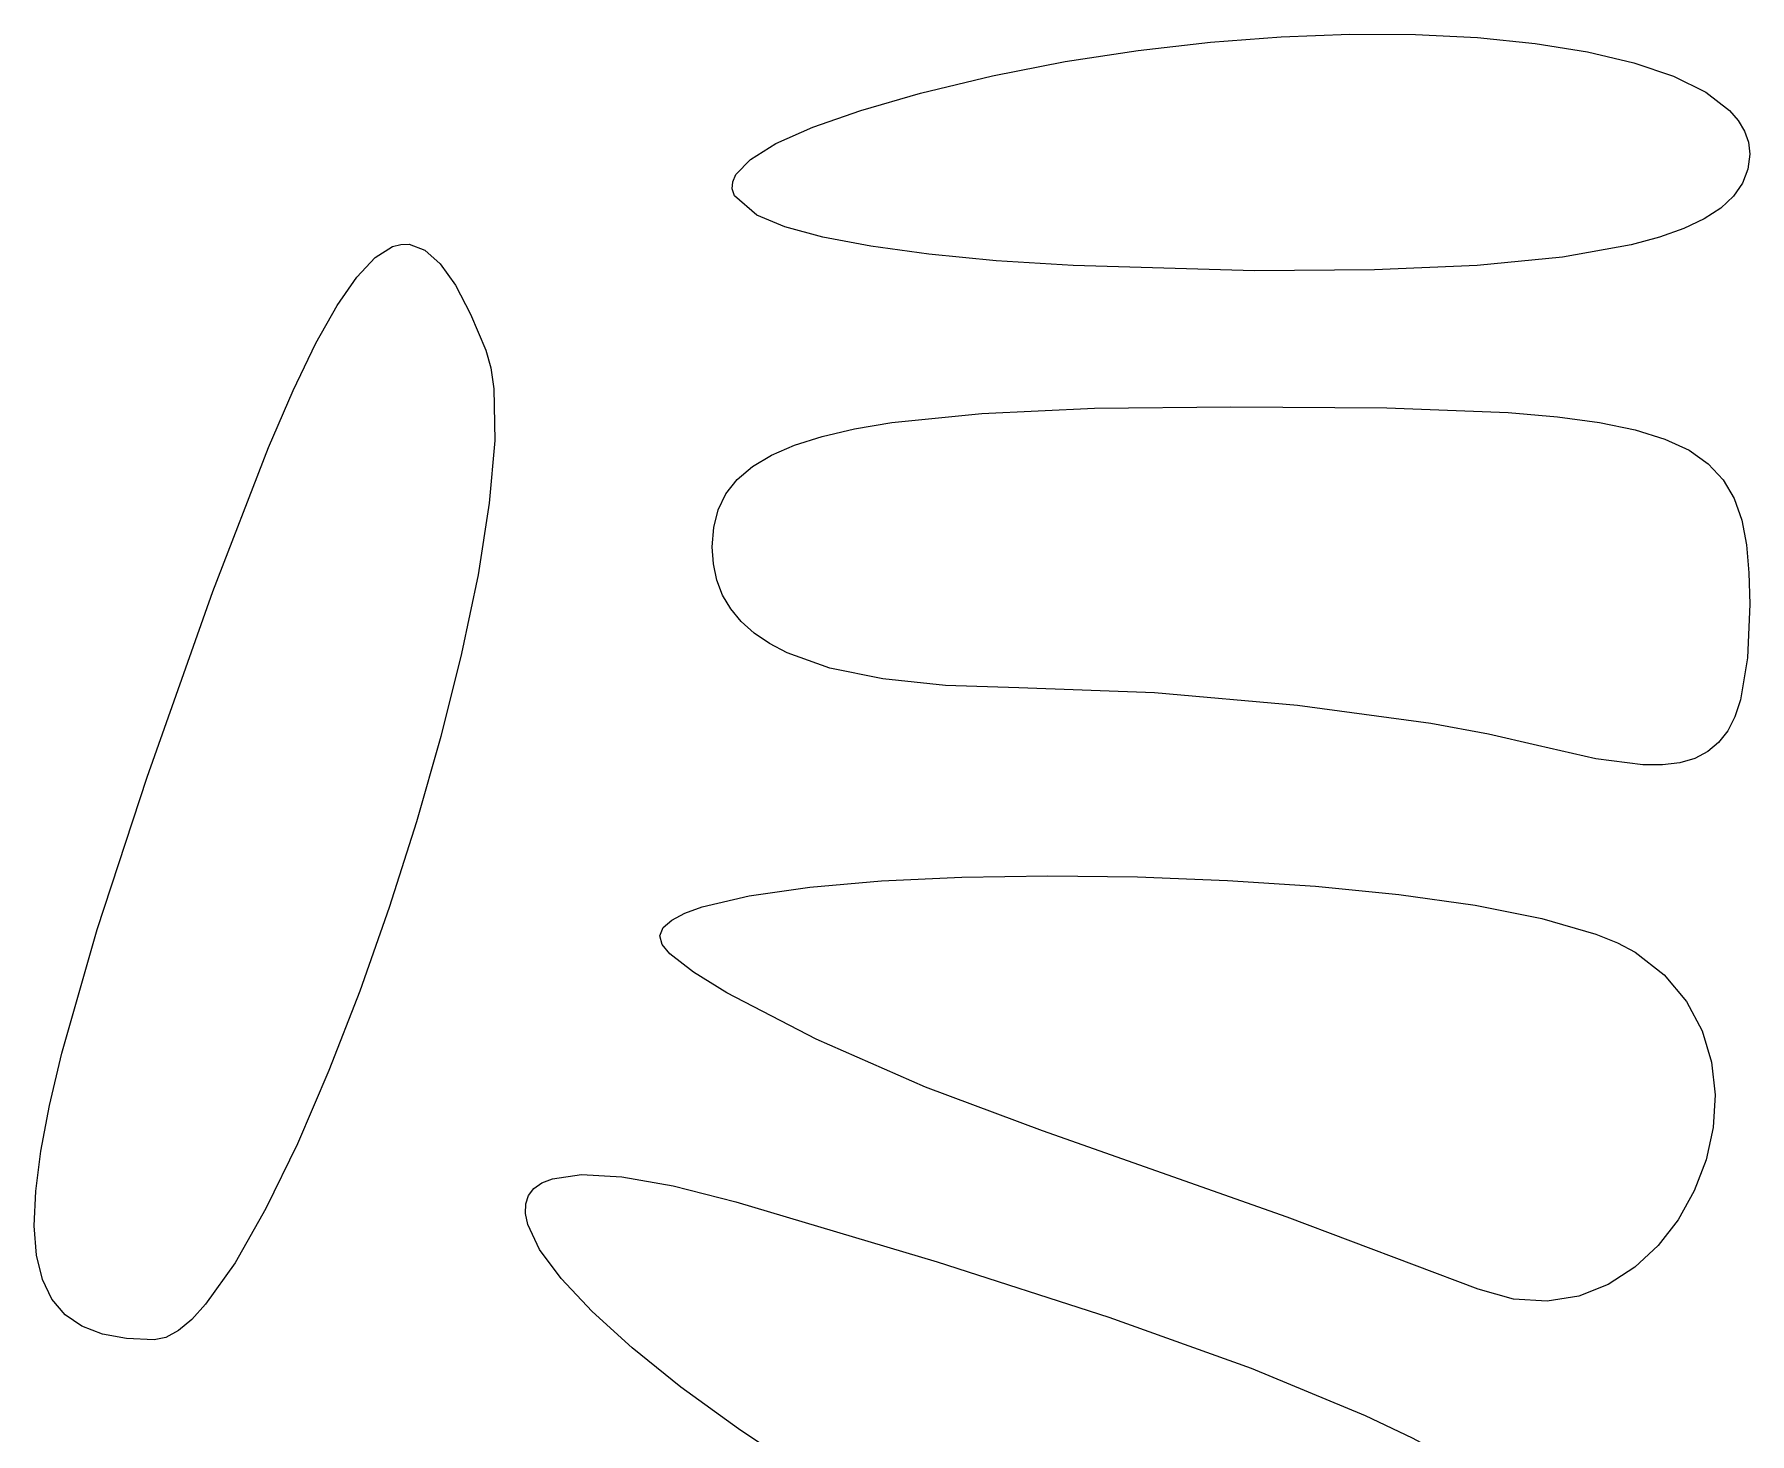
# Model space of a CAD drawing. Header units: millimetres. Extents: x -199 to 251, y -179 to 271.
# Drawn here: x 110.91 to 123.64, y 149.72 to 160.1 of the extents above; entities that cross this region are included whole.
import ezdxf

# ---------------------------------------------------------------- set-up
doc = ezdxf.new("R2010")
doc.units = ezdxf.units.MM
doc.header["$MEASUREMENT"] = 0
doc.layers.add('Camada 1', color=7, linetype='Continuous')

msp = doc.modelspace()

# ---------------------------------------------------------------- linework, layer by layer
at = {"layer": 'Camada 1', "color": 250, "lineweight": 18}
for points, knots in [([(122.9682, 158.5944), (122.9682, 158.5944), (123.1487, 158.6588), (123.1487, 158.6588), (123.1487, 158.6588), (123.1487, 158.6588), (123.3001, 158.7309), (123.3001, 158.7309), (123.3001, 158.7309), (123.3001, 158.7309), (123.423, 158.8108), (123.423, 158.8108), (123.423, 158.8108), (123.423, 158.8108), (123.5178, 158.8987), (123.5178, 158.8987), (123.5178, 158.8987), (123.5178, 158.8987), (123.585, 158.9947), (123.585, 158.9947), (123.585, 158.9947), (123.585, 158.9947), (123.6249, 159.0989), (123.6249, 159.0989), (123.6249, 159.0989), (123.6249, 159.0989), (123.6382, 159.2113), (123.6382, 159.2113), (123.6382, 159.2113), (123.6382, 159.2113), (123.6285, 159.2987), (123.6285, 159.2987), (123.6285, 159.2987), (123.6285, 159.2987), (123.6, 159.3818), (123.6, 159.3818), (123.6, 159.3818), (123.6, 159.3818), (123.5534, 159.4608), (123.5534, 159.4608), (123.5534, 159.4608), (123.5534, 159.4608), (123.4894, 159.5353), (123.4894, 159.5353), (123.4894, 159.5353), (123.4894, 159.5353), (123.3118, 159.6714), (123.3118, 159.6714), (123.3118, 159.6714), (123.3118, 159.6714), (123.073, 159.7896), (123.073, 159.7896), (123.073, 159.7896), (123.073, 159.7896), (122.7786, 159.8894), (122.7786, 159.8894), (122.7786, 159.8894), (122.7786, 159.8894), (122.4343, 159.9706), (122.4343, 159.9706), (122.4343, 159.9706), (122.4343, 159.9706), (122.0456, 160.0327), (122.0456, 160.0327), (122.0456, 160.0327), (122.0456, 160.0327), (121.6183, 160.0752), (121.6183, 160.0752), (121.6183, 160.0752), (121.6183, 160.0752), (121.1579, 160.0978), (121.1579, 160.0978), (121.1579, 160.0978), (121.1579, 160.0978), (120.6701, 160.1), (120.6701, 160.1), (120.6701, 160.1), (120.6701, 160.1), (120.1606, 160.0815), (120.1606, 160.0815), (120.1606, 160.0815), (120.1606, 160.0815), (119.635, 160.0418), (119.635, 160.0418), (119.635, 160.0418), (119.635, 160.0418), (119.0989, 159.9804), (119.0989, 159.9804), (119.0989, 159.9804), (119.0989, 159.9804), (118.558, 159.8971), (118.558, 159.8971), (118.558, 159.8971), (118.558, 159.8971), (118.0178, 159.7914), (118.0178, 159.7914), (118.0178, 159.7914), (118.0178, 159.7914), (117.4841, 159.6628), (117.4841, 159.6628), (117.4841, 159.6628), (117.4841, 159.6628), (117.041, 159.5351), (117.041, 159.5351), (117.041, 159.5351), (117.041, 159.5351), (116.6836, 159.4101), (116.6836, 159.4101), (116.6836, 159.4101), (116.6836, 159.4101), (116.4108, 159.2886), (116.4108, 159.2886), (116.4108, 159.2886), (116.4108, 159.2886), (116.2213, 159.1714), (116.2213, 159.1714), (116.2213, 159.1714), (116.2213, 159.1714), (116.1137, 159.059), (116.1137, 159.059), (116.1137, 159.059), (116.1137, 159.059), (116.0902, 159.0049), (116.0902, 159.0049), (116.0902, 159.0049), (116.0902, 159.0049), (116.0867, 158.9522), (116.0867, 158.9522), (116.0867, 158.9522), (116.0867, 158.9522), (116.103, 158.9012), (116.103, 158.9012), (116.103, 158.9012), (116.103, 158.9012), (116.2693, 158.7582), (116.2693, 158.7582), (116.2693, 158.7582), (116.2693, 158.7582), (116.4763, 158.6725), (116.4763, 158.6725), (116.4763, 158.6725), (116.4763, 158.6725), (116.7587, 158.595), (116.7587, 158.595), (116.7587, 158.595), (116.7587, 158.595), (117.1153, 158.5267), (117.1153, 158.5267), (117.1153, 158.5267), (117.1153, 158.5267), (117.5445, 158.4682), (117.5445, 158.4682), (117.5445, 158.4682), (117.5445, 158.4682), (118.0452, 158.4201), (118.0452, 158.4201), (118.0452, 158.4201), (118.0452, 158.4201), (118.6161, 158.3831), (118.6161, 158.3831), (118.6161, 158.3831), (118.6161, 158.3831), (119.963, 158.3456), (119.963, 158.3456), (119.963, 158.3456), (119.963, 158.3456), (120.8541, 158.3515), (120.8541, 158.3515), (120.8541, 158.3515), (120.8541, 158.3515), (121.6146, 158.3849), (121.6146, 158.3849), (121.6146, 158.3849), (121.6146, 158.3849), (122.2481, 158.4467), (122.2481, 158.4467), (122.2481, 158.4467), (122.2481, 158.4467), (122.7582, 158.5377), (122.7582, 158.5377), (122.7582, 158.5377), (122.7582, 158.5377), (122.9682, 158.5944), (122.9682, 158.5944)], [0, 0, 0, 0, 0.0212765957446809, 0.0212765957446809, 0.0212765957446809, 0.0212765957446809, 0.0425531914893617, 0.0425531914893617, 0.0425531914893617, 0.0425531914893617, 0.0638297872340425, 0.0638297872340425, 0.0638297872340425, 0.0638297872340425, 0.0851063829787234, 0.0851063829787234, 0.0851063829787234, 0.0851063829787234, 0.1063829787234043, 0.1063829787234043, 0.1063829787234043, 0.1063829787234043, 0.1276595744680851, 0.1276595744680851, 0.1276595744680851, 0.1276595744680851, 0.148936170212766, 0.148936170212766, 0.148936170212766, 0.148936170212766, 0.1702127659574468, 0.1702127659574468, 0.1702127659574468, 0.1702127659574468, 0.1914893617021277, 0.1914893617021277, 0.1914893617021277, 0.1914893617021277, 0.2127659574468085, 0.2127659574468085, 0.2127659574468085, 0.2127659574468085, 0.2340425531914894, 0.2340425531914894, 0.2340425531914894, 0.2340425531914894, 0.2553191489361702, 0.2553191489361702, 0.2553191489361702, 0.2553191489361702, 0.2765957446808511, 0.2765957446808511, 0.2765957446808511, 0.2765957446808511, 0.2978723404255319, 0.2978723404255319, 0.2978723404255319, 0.2978723404255319, 0.3191489361702128, 0.3191489361702128, 0.3191489361702128, 0.3191489361702128, 0.3404255319148936, 0.3404255319148936, 0.3404255319148936, 0.3404255319148936, 0.3617021276595745, 0.3617021276595745, 0.3617021276595745, 0.3617021276595745, 0.3829787234042553, 0.3829787234042553, 0.3829787234042553, 0.3829787234042553, 0.4042553191489361, 0.4042553191489361, 0.4042553191489361, 0.4042553191489361, 0.425531914893617, 0.425531914893617, 0.425531914893617, 0.425531914893617, 0.4468085106382979, 0.4468085106382979, 0.4468085106382979, 0.4468085106382979, 0.4680851063829787, 0.4680851063829787, 0.4680851063829787, 0.4680851063829787, 0.4893617021276596, 0.4893617021276596, 0.4893617021276596, 0.4893617021276596, 0.5106382978723404, 0.5106382978723404, 0.5106382978723404, 0.5106382978723404, 0.5319148936170213, 0.5319148936170213, 0.5319148936170213, 0.5319148936170213, 0.5531914893617021, 0.5531914893617021, 0.5531914893617021, 0.5531914893617021, 0.574468085106383, 0.574468085106383, 0.574468085106383, 0.574468085106383, 0.5957446808510638, 0.5957446808510638, 0.5957446808510638, 0.5957446808510638, 0.6170212765957447, 0.6170212765957447, 0.6170212765957447, 0.6170212765957447, 0.6382978723404256, 0.6382978723404256, 0.6382978723404256, 0.6382978723404256, 0.6595744680851063, 0.6595744680851063, 0.6595744680851063, 0.6595744680851063, 0.6808510638297872, 0.6808510638297872, 0.6808510638297872, 0.6808510638297872, 0.7021276595744681, 0.7021276595744681, 0.7021276595744681, 0.7021276595744681, 0.723404255319149, 0.723404255319149, 0.723404255319149, 0.723404255319149, 0.7446808510638298, 0.7446808510638298, 0.7446808510638298, 0.7446808510638298, 0.7659574468085106, 0.7659574468085106, 0.7659574468085106, 0.7659574468085106, 0.7872340425531915, 0.7872340425531915, 0.7872340425531915, 0.7872340425531915, 0.8085106382978723, 0.8085106382978723, 0.8085106382978723, 0.8085106382978723, 0.8297872340425532, 0.8297872340425532, 0.8297872340425532, 0.8297872340425532, 0.851063829787234, 0.851063829787234, 0.851063829787234, 0.851063829787234, 0.8723404255319149, 0.8723404255319149, 0.8723404255319149, 0.8723404255319149, 0.8936170212765957, 0.8936170212765957, 0.8936170212765957, 0.8936170212765957, 0.9148936170212766, 0.9148936170212766, 0.9148936170212766, 0.9148936170212766, 0.9361702127659575, 0.9361702127659575, 0.9361702127659575, 0.9361702127659575, 0.9574468085106383, 0.9574468085106383, 0.9574468085106383, 0.9574468085106383, 1, 1, 1, 1]), ([(114.0772, 155.5055), (114.0772, 155.5055), (114.1991, 156.0876), (114.1991, 156.0876), (114.1991, 156.0876), (114.1991, 156.0876), (114.2832, 156.6197), (114.2832, 156.6197), (114.2832, 156.6197), (114.2832, 156.6197), (114.3245, 157.0858), (114.3245, 157.0858), (114.3245, 157.0858), (114.3245, 157.0858), (114.3172, 157.4698), (114.3172, 157.4698), (114.3172, 157.4698), (114.3172, 157.4698), (114.2938, 157.6259), (114.2938, 157.6259), (114.2938, 157.6259), (114.2938, 157.6259), (114.2563, 157.7555), (114.2563, 157.7555), (114.2563, 157.7555), (114.2563, 157.7555), (114.1434, 158.0233), (114.1434, 158.0233), (114.1434, 158.0233), (114.1434, 158.0233), (114.0315, 158.2378), (114.0315, 158.2378), (114.0315, 158.2378), (114.0315, 158.2378), (113.9193, 158.3969), (113.9193, 158.3969), (113.9193, 158.3969), (113.9193, 158.3969), (113.8051, 158.4989), (113.8051, 158.4989), (113.8051, 158.4989), (113.8051, 158.4989), (113.6875, 158.5421), (113.6875, 158.5421), (113.6875, 158.5421), (113.6875, 158.5421), (113.6269, 158.5409), (113.6269, 158.5409), (113.6269, 158.5409), (113.6269, 158.5409), (113.565, 158.5242), (113.565, 158.5242), (113.565, 158.5242), (113.565, 158.5242), (113.4362, 158.4437), (113.4362, 158.4437), (113.4362, 158.4437), (113.4362, 158.4437), (113.2994, 158.2985), (113.2994, 158.2985), (113.2994, 158.2985), (113.2994, 158.2985), (113.1534, 158.0868), (113.1534, 158.0868), (113.1534, 158.0868), (113.1534, 158.0868), (112.9965, 157.8068), (112.9965, 157.8068), (112.9965, 157.8068), (112.9965, 157.8068), (112.8273, 157.4566), (112.8273, 157.4566), (112.8273, 157.4566), (112.8273, 157.4566), (112.6443, 157.0343), (112.6443, 157.0343), (112.6443, 157.0343), (112.6443, 157.0343), (112.2309, 155.9658), (112.2309, 155.9658), (112.2309, 155.9658), (112.2309, 155.9658), (111.7446, 154.5864), (111.7446, 154.5864), (111.7446, 154.5864), (111.7446, 154.5864), (111.3735, 153.4569), (111.3735, 153.4569), (111.3735, 153.4569), (111.3735, 153.4569), (111.1099, 152.538), (111.1099, 152.538), (111.1099, 152.538), (111.1099, 152.538), (111.0183, 152.1517), (111.0183, 152.1517), (111.0183, 152.1517), (111.0183, 152.1517), (110.9539, 151.8111), (110.9539, 151.8111), (110.9539, 151.8111), (110.9539, 151.8111), (110.9163, 151.5139), (110.9163, 151.5139), (110.9163, 151.5139), (110.9163, 151.5139), (110.9058, 151.2578), (110.9058, 151.2578), (110.9058, 151.2578), (110.9058, 151.2578), (110.9222, 151.0404), (110.9222, 151.0404), (110.9222, 151.0404), (110.9222, 151.0404), (110.9657, 150.8595), (110.9657, 150.8595), (110.9657, 150.8595), (110.9657, 150.8595), (111.0364, 150.7129), (111.0364, 150.7129), (111.0364, 150.7129), (111.0364, 150.7129), (111.134, 150.598), (111.134, 150.598), (111.134, 150.598), (111.134, 150.598), (111.2589, 150.5127), (111.2589, 150.5127), (111.2589, 150.5127), (111.2589, 150.5127), (111.4108, 150.4546), (111.4108, 150.4546), (111.4108, 150.4546), (111.4108, 150.4546), (111.59, 150.4215), (111.59, 150.4215), (111.59, 150.4215), (111.59, 150.4215), (111.7964, 150.4109), (111.7964, 150.4109), (111.7964, 150.4109), (111.7964, 150.4109), (111.8832, 150.4285), (111.8832, 150.4285), (111.8832, 150.4285), (111.8832, 150.4285), (111.9762, 150.4799), (111.9762, 150.4799), (111.9762, 150.4799), (111.9762, 150.4799), (112.0746, 150.563), (112.0746, 150.563), (112.0746, 150.563), (112.0746, 150.563), (112.1777, 150.676), (112.1777, 150.676), (112.1777, 150.676), (112.1777, 150.676), (112.3956, 150.983), (112.3956, 150.983), (112.3956, 150.983), (112.3956, 150.983), (112.6242, 151.3851), (112.6242, 151.3851), (112.6242, 151.3851), (112.6242, 151.3851), (112.8584, 151.866), (112.8584, 151.866), (112.8584, 151.866), (112.8584, 151.866), (113.0927, 152.4096), (113.0927, 152.4096), (113.0927, 152.4096), (113.0927, 152.4096), (113.3217, 152.9999), (113.3217, 152.9999), (113.3217, 152.9999), (113.3217, 152.9999), (113.5401, 153.6207), (113.5401, 153.6207), (113.5401, 153.6207), (113.5401, 153.6207), (113.7424, 154.2559), (113.7424, 154.2559), (113.7424, 154.2559), (113.7424, 154.2559), (113.9232, 154.8896), (113.9232, 154.8896), (113.9232, 154.8896), (113.9232, 154.8896), (114.0772, 155.5055), (114.0772, 155.5055)], [0, 0, 0, 0, 0.0204081632653061, 0.0204081632653061, 0.0204081632653061, 0.0204081632653061, 0.0408163265306122, 0.0408163265306122, 0.0408163265306122, 0.0408163265306122, 0.0612244897959184, 0.0612244897959184, 0.0612244897959184, 0.0612244897959184, 0.0816326530612245, 0.0816326530612245, 0.0816326530612245, 0.0816326530612245, 0.1020408163265306, 0.1020408163265306, 0.1020408163265306, 0.1020408163265306, 0.1224489795918367, 0.1224489795918367, 0.1224489795918367, 0.1224489795918367, 0.1428571428571428, 0.1428571428571428, 0.1428571428571428, 0.1428571428571428, 0.163265306122449, 0.163265306122449, 0.163265306122449, 0.163265306122449, 0.1836734693877551, 0.1836734693877551, 0.1836734693877551, 0.1836734693877551, 0.2040816326530612, 0.2040816326530612, 0.2040816326530612, 0.2040816326530612, 0.2244897959183673, 0.2244897959183673, 0.2244897959183673, 0.2244897959183673, 0.2448979591836735, 0.2448979591836735, 0.2448979591836735, 0.2448979591836735, 0.2653061224489796, 0.2653061224489796, 0.2653061224489796, 0.2653061224489796, 0.2857142857142857, 0.2857142857142857, 0.2857142857142857, 0.2857142857142857, 0.3061224489795918, 0.3061224489795918, 0.3061224489795918, 0.3061224489795918, 0.3265306122448979, 0.3265306122448979, 0.3265306122448979, 0.3265306122448979, 0.3469387755102041, 0.3469387755102041, 0.3469387755102041, 0.3469387755102041, 0.3673469387755102, 0.3673469387755102, 0.3673469387755102, 0.3673469387755102, 0.3877551020408163, 0.3877551020408163, 0.3877551020408163, 0.3877551020408163, 0.4081632653061225, 0.4081632653061225, 0.4081632653061225, 0.4081632653061225, 0.4285714285714285, 0.4285714285714285, 0.4285714285714285, 0.4285714285714285, 0.4489795918367347, 0.4489795918367347, 0.4489795918367347, 0.4489795918367347, 0.4693877551020408, 0.4693877551020408, 0.4693877551020408, 0.4693877551020408, 0.4897959183673469, 0.4897959183673469, 0.4897959183673469, 0.4897959183673469, 0.5102040816326531, 0.5102040816326531, 0.5102040816326531, 0.5102040816326531, 0.5306122448979592, 0.5306122448979592, 0.5306122448979592, 0.5306122448979592, 0.5510204081632653, 0.5510204081632653, 0.5510204081632653, 0.5510204081632653, 0.5714285714285714, 0.5714285714285714, 0.5714285714285714, 0.5714285714285714, 0.5918367346938775, 0.5918367346938775, 0.5918367346938775, 0.5918367346938775, 0.6122448979591837, 0.6122448979591837, 0.6122448979591837, 0.6122448979591837, 0.6326530612244898, 0.6326530612244898, 0.6326530612244898, 0.6326530612244898, 0.6530612244897959, 0.6530612244897959, 0.6530612244897959, 0.6530612244897959, 0.673469387755102, 0.673469387755102, 0.673469387755102, 0.673469387755102, 0.6938775510204082, 0.6938775510204082, 0.6938775510204082, 0.6938775510204082, 0.7142857142857143, 0.7142857142857143, 0.7142857142857143, 0.7142857142857143, 0.7346938775510204, 0.7346938775510204, 0.7346938775510204, 0.7346938775510204, 0.7551020408163265, 0.7551020408163265, 0.7551020408163265, 0.7551020408163265, 0.7755102040816326, 0.7755102040816326, 0.7755102040816326, 0.7755102040816326, 0.7959183673469388, 0.7959183673469388, 0.7959183673469388, 0.7959183673469388, 0.8163265306122449, 0.8163265306122449, 0.8163265306122449, 0.8163265306122449, 0.8367346938775511, 0.8367346938775511, 0.8367346938775511, 0.8367346938775511, 0.8571428571428571, 0.8571428571428571, 0.8571428571428571, 0.8571428571428571, 0.8775510204081632, 0.8775510204081632, 0.8775510204081632, 0.8775510204081632, 0.8979591836734694, 0.8979591836734694, 0.8979591836734694, 0.8979591836734694, 0.9183673469387755, 0.9183673469387755, 0.9183673469387755, 0.9183673469387755, 0.9387755102040817, 0.9387755102040817, 0.9387755102040817, 0.9387755102040817, 0.9591836734693877, 0.9591836734693877, 0.9591836734693877, 0.9591836734693877, 1, 1, 1, 1]), ([(122.2115, 157.2614), (122.2115, 157.2614), (121.8467, 157.2924), (121.8467, 157.2924), (121.8467, 157.2924), (121.8467, 157.2924), (120.9451, 157.3275), (120.9451, 157.3275), (120.9451, 157.3275), (120.9451, 157.3275), (119.788, 157.3365), (119.788, 157.3365), (119.788, 157.3365), (119.788, 157.3365), (118.774, 157.3246), (118.774, 157.3246), (118.774, 157.3246), (118.774, 157.3246), (117.9395, 157.2864), (117.9395, 157.2864), (117.9395, 157.2864), (117.9395, 157.2864), (117.2709, 157.2182), (117.2709, 157.2182), (117.2709, 157.2182), (117.2709, 157.2182), (116.9946, 157.1717), (116.9946, 157.1717), (116.9946, 157.1717), (116.9946, 157.1717), (116.7546, 157.1163), (116.7546, 157.1163), (116.7546, 157.1163), (116.7546, 157.1163), (116.5492, 157.0515), (116.5492, 157.0515), (116.5492, 157.0515), (116.5492, 157.0515), (116.3767, 156.977), (116.3767, 156.977), (116.3767, 156.977), (116.3767, 156.977), (116.2355, 156.8922), (116.2355, 156.8922), (116.2355, 156.8922), (116.2355, 156.8922), (116.1237, 156.7966), (116.1237, 156.7966), (116.1237, 156.7966), (116.1237, 156.7966), (116.0398, 156.6898), (116.0398, 156.6898), (116.0398, 156.6898), (116.0398, 156.6898), (115.982, 156.5714), (115.982, 156.5714), (115.982, 156.5714), (115.982, 156.5714), (115.9485, 156.4408), (115.9485, 156.4408), (115.9485, 156.4408), (115.9485, 156.4408), (115.9378, 156.2977), (115.9378, 156.2977), (115.9378, 156.2977), (115.9378, 156.2977), (115.9463, 156.1692), (115.9463, 156.1692), (115.9463, 156.1692), (115.9463, 156.1692), (115.9719, 156.0495), (115.9719, 156.0495), (115.9719, 156.0495), (115.9719, 156.0495), (116.0148, 155.9384), (116.0148, 155.9384), (116.0148, 155.9384), (116.0148, 155.9384), (116.0751, 155.836), (116.0751, 155.836), (116.0751, 155.836), (116.0751, 155.836), (116.153, 155.742), (116.153, 155.742), (116.153, 155.742), (116.153, 155.742), (116.2486, 155.6564), (116.2486, 155.6564), (116.2486, 155.6564), (116.2486, 155.6564), (116.3621, 155.5792), (116.3621, 155.5792), (116.3621, 155.5792), (116.3621, 155.5792), (116.4936, 155.5104), (116.4936, 155.5104), (116.4936, 155.5104), (116.4936, 155.5104), (116.8113, 155.3971), (116.8113, 155.3971), (116.8113, 155.3971), (116.8113, 155.3971), (117.203, 155.3163), (117.203, 155.3163), (117.203, 155.3163), (117.203, 155.3163), (117.6697, 155.2672), (117.6697, 155.2672), (117.6697, 155.2672), (117.6697, 155.2672), (118.2129, 155.2492), (118.2129, 155.2492), (118.2129, 155.2492), (118.2129, 155.2492), (119.2204, 155.2127), (119.2204, 155.2127), (119.2204, 155.2127), (119.2204, 155.2127), (120.2821, 155.12), (120.2821, 155.12), (120.2821, 155.12), (120.2821, 155.12), (121.2718, 154.9852), (121.2718, 154.9852), (121.2718, 154.9852), (121.2718, 154.9852), (121.7001, 154.9065), (121.7001, 154.9065), (121.7001, 154.9065), (121.7001, 154.9065), (122.0631, 154.8225), (122.0631, 154.8225), (122.0631, 154.8225), (122.0631, 154.8225), (122.4955, 154.7223), (122.4955, 154.7223), (122.4955, 154.7223), (122.4955, 154.7223), (122.8452, 154.6777), (122.8452, 154.6777), (122.8452, 154.6777), (122.8452, 154.6777), (122.9914, 154.678), (122.9914, 154.678), (122.9914, 154.678), (122.9914, 154.678), (123.1198, 154.6942), (123.1198, 154.6942), (123.1198, 154.6942), (123.1198, 154.6942), (123.2314, 154.7268), (123.2314, 154.7268), (123.2314, 154.7268), (123.2314, 154.7268), (123.3271, 154.7766), (123.3271, 154.7766), (123.3271, 154.7766), (123.3271, 154.7766), (123.4079, 154.8443), (123.4079, 154.8443), (123.4079, 154.8443), (123.4079, 154.8443), (123.4748, 154.9304), (123.4748, 154.9304), (123.4748, 154.9304), (123.4748, 154.9304), (123.5288, 155.0356), (123.5288, 155.0356), (123.5288, 155.0356), (123.5288, 155.0356), (123.5707, 155.1605), (123.5707, 155.1605), (123.5707, 155.1605), (123.5707, 155.1605), (123.6226, 155.4721), (123.6226, 155.4721), (123.6226, 155.4721), (123.6226, 155.4721), (123.6382, 155.8704), (123.6382, 155.8704), (123.6382, 155.8704), (123.6382, 155.8704), (123.6328, 156.1036), (123.6328, 156.1036), (123.6328, 156.1036), (123.6328, 156.1036), (123.6144, 156.311), (123.6144, 156.311), (123.6144, 156.311), (123.6144, 156.311), (123.5788, 156.4941), (123.5788, 156.4941), (123.5788, 156.4941), (123.5788, 156.4941), (123.5223, 156.6543), (123.5223, 156.6543), (123.5223, 156.6543), (123.5223, 156.6543), (123.4408, 156.7932), (123.4408, 156.7932), (123.4408, 156.7932), (123.4408, 156.7932), (123.3306, 156.9122), (123.3306, 156.9122), (123.3306, 156.9122), (123.3306, 156.9122), (123.1878, 157.0129), (123.1878, 157.0129), (123.1878, 157.0129), (123.1878, 157.0129), (123.0083, 157.0966), (123.0083, 157.0966), (123.0083, 157.0966), (123.0083, 157.0966), (122.7883, 157.165), (122.7883, 157.165), (122.7883, 157.165), (122.7883, 157.165), (122.524, 157.2194), (122.524, 157.2194), (122.524, 157.2194), (122.524, 157.2194), (122.2115, 157.2614), (122.2115, 157.2614)], [0, 0, 0, 0, 0.0175438596491228, 0.0175438596491228, 0.0175438596491228, 0.0175438596491228, 0.0350877192982456, 0.0350877192982456, 0.0350877192982456, 0.0350877192982456, 0.0526315789473684, 0.0526315789473684, 0.0526315789473684, 0.0526315789473684, 0.0701754385964912, 0.0701754385964912, 0.0701754385964912, 0.0701754385964912, 0.087719298245614, 0.087719298245614, 0.087719298245614, 0.087719298245614, 0.1052631578947368, 0.1052631578947368, 0.1052631578947368, 0.1052631578947368, 0.1228070175438596, 0.1228070175438596, 0.1228070175438596, 0.1228070175438596, 0.1403508771929824, 0.1403508771929824, 0.1403508771929824, 0.1403508771929824, 0.1578947368421053, 0.1578947368421053, 0.1578947368421053, 0.1578947368421053, 0.1754385964912281, 0.1754385964912281, 0.1754385964912281, 0.1754385964912281, 0.1929824561403509, 0.1929824561403509, 0.1929824561403509, 0.1929824561403509, 0.2105263157894737, 0.2105263157894737, 0.2105263157894737, 0.2105263157894737, 0.2280701754385965, 0.2280701754385965, 0.2280701754385965, 0.2280701754385965, 0.2456140350877193, 0.2456140350877193, 0.2456140350877193, 0.2456140350877193, 0.2631578947368421, 0.2631578947368421, 0.2631578947368421, 0.2631578947368421, 0.2807017543859649, 0.2807017543859649, 0.2807017543859649, 0.2807017543859649, 0.2982456140350877, 0.2982456140350877, 0.2982456140350877, 0.2982456140350877, 0.3157894736842105, 0.3157894736842105, 0.3157894736842105, 0.3157894736842105, 0.3333333333333333, 0.3333333333333333, 0.3333333333333333, 0.3333333333333333, 0.3508771929824561, 0.3508771929824561, 0.3508771929824561, 0.3508771929824561, 0.3684210526315789, 0.3684210526315789, 0.3684210526315789, 0.3684210526315789, 0.3859649122807017, 0.3859649122807017, 0.3859649122807017, 0.3859649122807017, 0.4035087719298245, 0.4035087719298245, 0.4035087719298245, 0.4035087719298245, 0.4210526315789473, 0.4210526315789473, 0.4210526315789473, 0.4210526315789473, 0.4385964912280702, 0.4385964912280702, 0.4385964912280702, 0.4385964912280702, 0.456140350877193, 0.456140350877193, 0.456140350877193, 0.456140350877193, 0.4736842105263158, 0.4736842105263158, 0.4736842105263158, 0.4736842105263158, 0.4912280701754386, 0.4912280701754386, 0.4912280701754386, 0.4912280701754386, 0.5087719298245614, 0.5087719298245614, 0.5087719298245614, 0.5087719298245614, 0.5263157894736842, 0.5263157894736842, 0.5263157894736842, 0.5263157894736842, 0.543859649122807, 0.543859649122807, 0.543859649122807, 0.543859649122807, 0.5614035087719298, 0.5614035087719298, 0.5614035087719298, 0.5614035087719298, 0.5789473684210527, 0.5789473684210527, 0.5789473684210527, 0.5789473684210527, 0.5964912280701754, 0.5964912280701754, 0.5964912280701754, 0.5964912280701754, 0.6140350877192983, 0.6140350877192983, 0.6140350877192983, 0.6140350877192983, 0.631578947368421, 0.631578947368421, 0.631578947368421, 0.631578947368421, 0.6491228070175439, 0.6491228070175439, 0.6491228070175439, 0.6491228070175439, 0.6666666666666666, 0.6666666666666666, 0.6666666666666666, 0.6666666666666666, 0.6842105263157895, 0.6842105263157895, 0.6842105263157895, 0.6842105263157895, 0.7017543859649122, 0.7017543859649122, 0.7017543859649122, 0.7017543859649122, 0.7192982456140351, 0.7192982456140351, 0.7192982456140351, 0.7192982456140351, 0.7368421052631579, 0.7368421052631579, 0.7368421052631579, 0.7368421052631579, 0.7543859649122807, 0.7543859649122807, 0.7543859649122807, 0.7543859649122807, 0.7719298245614035, 0.7719298245614035, 0.7719298245614035, 0.7719298245614035, 0.7894736842105263, 0.7894736842105263, 0.7894736842105263, 0.7894736842105263, 0.8070175438596491, 0.8070175438596491, 0.8070175438596491, 0.8070175438596491, 0.8245614035087719, 0.8245614035087719, 0.8245614035087719, 0.8245614035087719, 0.8421052631578947, 0.8421052631578947, 0.8421052631578947, 0.8421052631578947, 0.8596491228070176, 0.8596491228070176, 0.8596491228070176, 0.8596491228070176, 0.8771929824561403, 0.8771929824561403, 0.8771929824561403, 0.8771929824561403, 0.8947368421052632, 0.8947368421052632, 0.8947368421052632, 0.8947368421052632, 0.9122807017543859, 0.9122807017543859, 0.9122807017543859, 0.9122807017543859, 0.9298245614035088, 0.9298245614035088, 0.9298245614035088, 0.9298245614035088, 0.9473684210526315, 0.9473684210526315, 0.9473684210526315, 0.9473684210526315, 0.9649122807017544, 0.9649122807017544, 0.9649122807017544, 0.9649122807017544, 1, 1, 1, 1]), ([(115.734, 153.5785), (115.734, 153.5785), (115.6367, 153.5268), (115.6367, 153.5268), (115.6367, 153.5268), (115.6367, 153.5268), (115.5745, 153.4706), (115.5745, 153.4706), (115.5745, 153.4706), (115.5745, 153.4706), (115.5498, 153.4099), (115.5498, 153.4099), (115.5498, 153.4099), (115.5498, 153.4099), (115.5651, 153.3448), (115.5651, 153.3448), (115.5651, 153.3448), (115.5651, 153.3448), (115.6228, 153.2754), (115.6228, 153.2754), (115.6228, 153.2754), (115.6228, 153.2754), (115.7992, 153.1409), (115.7992, 153.1409), (115.7992, 153.1409), (115.7992, 153.1409), (116.0466, 152.987), (116.0466, 152.987), (116.0466, 152.987), (116.0466, 152.987), (116.7092, 152.6432), (116.7092, 152.6432), (116.7092, 152.6432), (116.7092, 152.6432), (117.5199, 152.2869), (117.5199, 152.2869), (117.5199, 152.2869), (117.5199, 152.2869), (118.3879, 151.9616), (118.3879, 151.9616), (118.3879, 151.9616), (118.3879, 151.9616), (120.2043, 151.3215), (120.2043, 151.3215), (120.2043, 151.3215), (120.2043, 151.3215), (121.6227, 150.7884), (121.6227, 150.7884), (121.6227, 150.7884), (121.6227, 150.7884), (121.8842, 150.7132), (121.8842, 150.7132), (121.8842, 150.7132), (121.8842, 150.7132), (122.1341, 150.6979), (122.1341, 150.6979), (122.1341, 150.6979), (122.1341, 150.6979), (122.3695, 150.7365), (122.3695, 150.7365), (122.3695, 150.7365), (122.3695, 150.7365), (122.5875, 150.8225), (122.5875, 150.8225), (122.5875, 150.8225), (122.5875, 150.8225), (122.7851, 150.9498), (122.7851, 150.9498), (122.7851, 150.9498), (122.7851, 150.9498), (122.9595, 151.112), (122.9595, 151.112), (122.9595, 151.112), (122.9595, 151.112), (123.1078, 151.3031), (123.1078, 151.3031), (123.1078, 151.3031), (123.1078, 151.3031), (123.2271, 151.5167), (123.2271, 151.5167), (123.2271, 151.5167), (123.2271, 151.5167), (123.3143, 151.7466), (123.3143, 151.7466), (123.3143, 151.7466), (123.3143, 151.7466), (123.3668, 151.9866), (123.3668, 151.9866), (123.3668, 151.9866), (123.3668, 151.9866), (123.3815, 152.2304), (123.3815, 152.2304), (123.3815, 152.2304), (123.3815, 152.2304), (123.3555, 152.4718), (123.3555, 152.4718), (123.3555, 152.4718), (123.3555, 152.4718), (123.286, 152.7045), (123.286, 152.7045), (123.286, 152.7045), (123.286, 152.7045), (123.17, 152.9224), (123.17, 152.9224), (123.17, 152.9224), (123.17, 152.9224), (123.0046, 153.1192), (123.0046, 153.1192), (123.0046, 153.1192), (123.0046, 153.1192), (122.7869, 153.2885), (122.7869, 153.2885), (122.7869, 153.2885), (122.7869, 153.2885), (122.6569, 153.3578), (122.6569, 153.3578), (122.6569, 153.3578), (122.6569, 153.3578), (122.4966, 153.4225), (122.4966, 153.4225), (122.4966, 153.4225), (122.4966, 153.4225), (122.0949, 153.5385), (122.0949, 153.5385), (122.0949, 153.5385), (122.0949, 153.5385), (121.6012, 153.6363), (121.6012, 153.6363), (121.6012, 153.6363), (121.6012, 153.6363), (121.0348, 153.716), (121.0348, 153.716), (121.0348, 153.716), (121.0348, 153.716), (120.415, 153.7777), (120.415, 153.7777), (120.415, 153.7777), (120.415, 153.7777), (119.7614, 153.8213), (119.7614, 153.8213), (119.7614, 153.8213), (119.7614, 153.8213), (119.0932, 153.8471), (119.0932, 153.8471), (119.0932, 153.8471), (119.0932, 153.8471), (118.4299, 153.8548), (118.4299, 153.8548), (118.4299, 153.8548), (118.4299, 153.8548), (117.7908, 153.8447), (117.7908, 153.8447), (117.7908, 153.8447), (117.7908, 153.8447), (117.1953, 153.8167), (117.1953, 153.8167), (117.1953, 153.8167), (117.1953, 153.8167), (116.6627, 153.7709), (116.6627, 153.7709), (116.6627, 153.7709), (116.6627, 153.7709), (116.2125, 153.7073), (116.2125, 153.7073), (116.2125, 153.7073), (116.2125, 153.7073), (115.8641, 153.6259), (115.8641, 153.6259), (115.8641, 153.6259), (115.8641, 153.6259), (115.734, 153.5785), (115.734, 153.5785)], [0, 0, 0, 0, 0.0227272727272727, 0.0227272727272727, 0.0227272727272727, 0.0227272727272727, 0.0454545454545455, 0.0454545454545455, 0.0454545454545455, 0.0454545454545455, 0.0681818181818182, 0.0681818181818182, 0.0681818181818182, 0.0681818181818182, 0.0909090909090909, 0.0909090909090909, 0.0909090909090909, 0.0909090909090909, 0.1136363636363636, 0.1136363636363636, 0.1136363636363636, 0.1136363636363636, 0.1363636363636364, 0.1363636363636364, 0.1363636363636364, 0.1363636363636364, 0.1590909090909091, 0.1590909090909091, 0.1590909090909091, 0.1590909090909091, 0.1818181818181818, 0.1818181818181818, 0.1818181818181818, 0.1818181818181818, 0.2045454545454546, 0.2045454545454546, 0.2045454545454546, 0.2045454545454546, 0.2272727272727273, 0.2272727272727273, 0.2272727272727273, 0.2272727272727273, 0.25, 0.25, 0.25, 0.25, 0.2727272727272727, 0.2727272727272727, 0.2727272727272727, 0.2727272727272727, 0.2954545454545455, 0.2954545454545455, 0.2954545454545455, 0.2954545454545455, 0.3181818181818182, 0.3181818181818182, 0.3181818181818182, 0.3181818181818182, 0.3409090909090909, 0.3409090909090909, 0.3409090909090909, 0.3409090909090909, 0.3636363636363636, 0.3636363636363636, 0.3636363636363636, 0.3636363636363636, 0.3863636363636364, 0.3863636363636364, 0.3863636363636364, 0.3863636363636364, 0.4090909090909091, 0.4090909090909091, 0.4090909090909091, 0.4090909090909091, 0.4318181818181818, 0.4318181818181818, 0.4318181818181818, 0.4318181818181818, 0.4545454545454545, 0.4545454545454545, 0.4545454545454545, 0.4545454545454545, 0.4772727272727273, 0.4772727272727273, 0.4772727272727273, 0.4772727272727273, 0.5, 0.5, 0.5, 0.5, 0.5227272727272727, 0.5227272727272727, 0.5227272727272727, 0.5227272727272727, 0.5454545454545454, 0.5454545454545454, 0.5454545454545454, 0.5454545454545454, 0.5681818181818182, 0.5681818181818182, 0.5681818181818182, 0.5681818181818182, 0.5909090909090909, 0.5909090909090909, 0.5909090909090909, 0.5909090909090909, 0.6136363636363636, 0.6136363636363636, 0.6136363636363636, 0.6136363636363636, 0.6363636363636364, 0.6363636363636364, 0.6363636363636364, 0.6363636363636364, 0.6590909090909091, 0.6590909090909091, 0.6590909090909091, 0.6590909090909091, 0.6818181818181818, 0.6818181818181818, 0.6818181818181818, 0.6818181818181818, 0.7045454545454546, 0.7045454545454546, 0.7045454545454546, 0.7045454545454546, 0.7272727272727273, 0.7272727272727273, 0.7272727272727273, 0.7272727272727273, 0.75, 0.75, 0.75, 0.75, 0.7727272727272727, 0.7727272727272727, 0.7727272727272727, 0.7727272727272727, 0.7954545454545454, 0.7954545454545454, 0.7954545454545454, 0.7954545454545454, 0.8181818181818182, 0.8181818181818182, 0.8181818181818182, 0.8181818181818182, 0.8409090909090909, 0.8409090909090909, 0.8409090909090909, 0.8409090909090909, 0.8636363636363636, 0.8636363636363636, 0.8636363636363636, 0.8636363636363636, 0.8863636363636364, 0.8863636363636364, 0.8863636363636364, 0.8863636363636364, 0.9090909090909091, 0.9090909090909091, 0.9090909090909091, 0.9090909090909091, 0.9318181818181818, 0.9318181818181818, 0.9318181818181818, 0.9318181818181818, 0.9545454545454546, 0.9545454545454546, 0.9545454545454546, 0.9545454545454546, 1, 1, 1, 1]), ([(114.6138, 151.5338), (114.6138, 151.5338), (114.5741, 151.4816), (114.5741, 151.4816), (114.5741, 151.4816), (114.5741, 151.4816), (114.5534, 151.4197), (114.5534, 151.4197), (114.5534, 151.4197), (114.5534, 151.4197), (114.5515, 151.3484), (114.5515, 151.3484), (114.5515, 151.3484), (114.5515, 151.3484), (114.5683, 151.2682), (114.5683, 151.2682), (114.5683, 151.2682), (114.5683, 151.2682), (114.6566, 151.0826), (114.6566, 151.0826), (114.6566, 151.0826), (114.6566, 151.0826), (114.8165, 150.8659), (114.8165, 150.8659), (114.8165, 150.8659), (114.8165, 150.8659), (115.0459, 150.6211), (115.0459, 150.6211), (115.0459, 150.6211), (115.0459, 150.6211), (115.3429, 150.3515), (115.3429, 150.3515), (115.3429, 150.3515), (115.3429, 150.3515), (115.7057, 150.0601), (115.7057, 150.0601), (115.7057, 150.0601), (115.7057, 150.0601), (116.1324, 149.7499), (116.1324, 149.7499), (116.1324, 149.7499), (116.1324, 149.7499), (116.6209, 149.4242), (116.6209, 149.4242), (116.6209, 149.4242), (116.6209, 149.4242), (117.1694, 149.086), (117.1694, 149.086), (117.1694, 149.086), (117.1694, 149.086), (117.7761, 148.7384), (117.7761, 148.7384), (117.7761, 148.7384), (117.7761, 148.7384), (120.1056, 147.474), (120.1056, 147.474), (120.1056, 147.474), (120.1056, 147.474), (120.8474, 147.0894), (120.8474, 147.0894), (120.8474, 147.0894), (120.8474, 147.0894), (121.1593, 146.9482), (121.1593, 146.9482), (121.1593, 146.9482), (121.1593, 146.9482), (121.2424, 146.9598), (121.2424, 146.9598), (121.2424, 146.9598), (121.2424, 146.9598), (121.3293, 146.9936), (121.3293, 146.9936), (121.3293, 146.9936), (121.3293, 146.9936), (121.5095, 147.1192), (121.5095, 147.1192), (121.5095, 147.1192), (121.5095, 147.1192), (121.6899, 147.309), (121.6899, 147.309), (121.6899, 147.309), (121.6899, 147.309), (121.8601, 147.5468), (121.8601, 147.5468), (121.8601, 147.5468), (121.8601, 147.5468), (122.0103, 147.8164), (122.0103, 147.8164), (122.0103, 147.8164), (122.0103, 147.8164), (122.1301, 148.1019), (122.1301, 148.1019), (122.1301, 148.1019), (122.1301, 148.1019), (122.2094, 148.3871), (122.2094, 148.3871), (122.2094, 148.3871), (122.2094, 148.3871), (122.2381, 148.656), (122.2381, 148.656), (122.2381, 148.656), (122.2381, 148.656), (122.2164, 148.7912), (122.2164, 148.7912), (122.2164, 148.7912), (122.2164, 148.7912), (122.1509, 148.9296), (122.1509, 148.9296), (122.1509, 148.9296), (122.1509, 148.9296), (122.0406, 149.0716), (122.0406, 149.0716), (122.0406, 149.0716), (122.0406, 149.0716), (121.8846, 149.2176), (121.8846, 149.2176), (121.8846, 149.2176), (121.8846, 149.2176), (121.6819, 149.3681), (121.6819, 149.3681), (121.6819, 149.3681), (121.6819, 149.3681), (121.4317, 149.5235), (121.4317, 149.5235), (121.4317, 149.5235), (121.4317, 149.5235), (121.133, 149.6841), (121.133, 149.6841), (121.133, 149.6841), (121.133, 149.6841), (120.7849, 149.8504), (120.7849, 149.8504), (120.7849, 149.8504), (120.7849, 149.8504), (119.937, 150.2018), (119.937, 150.2018), (119.937, 150.2018), (119.937, 150.2018), (118.8805, 150.5809), (118.8805, 150.5809), (118.8805, 150.5809), (118.8805, 150.5809), (117.6082, 150.9912), (117.6082, 150.9912), (117.6082, 150.9912), (117.6082, 150.9912), (116.1128, 151.4359), (116.1128, 151.4359), (116.1128, 151.4359), (116.1128, 151.4359), (115.647, 151.555), (115.647, 151.555), (115.647, 151.555), (115.647, 151.555), (115.2661, 151.6211), (115.2661, 151.6211), (115.2661, 151.6211), (115.2661, 151.6211), (114.9683, 151.6376), (114.9683, 151.6376), (114.9683, 151.6376), (114.9683, 151.6376), (114.7514, 151.6075), (114.7514, 151.6075), (114.7514, 151.6075), (114.7514, 151.6075), (114.6728, 151.5759), (114.6728, 151.5759), (114.6728, 151.5759), (114.6728, 151.5759), (114.6138, 151.5338), (114.6138, 151.5338)], [0, 0, 0, 0, 0.0227272727272727, 0.0227272727272727, 0.0227272727272727, 0.0227272727272727, 0.0454545454545455, 0.0454545454545455, 0.0454545454545455, 0.0454545454545455, 0.0681818181818182, 0.0681818181818182, 0.0681818181818182, 0.0681818181818182, 0.0909090909090909, 0.0909090909090909, 0.0909090909090909, 0.0909090909090909, 0.1136363636363636, 0.1136363636363636, 0.1136363636363636, 0.1136363636363636, 0.1363636363636364, 0.1363636363636364, 0.1363636363636364, 0.1363636363636364, 0.1590909090909091, 0.1590909090909091, 0.1590909090909091, 0.1590909090909091, 0.1818181818181818, 0.1818181818181818, 0.1818181818181818, 0.1818181818181818, 0.2045454545454546, 0.2045454545454546, 0.2045454545454546, 0.2045454545454546, 0.2272727272727273, 0.2272727272727273, 0.2272727272727273, 0.2272727272727273, 0.25, 0.25, 0.25, 0.25, 0.2727272727272727, 0.2727272727272727, 0.2727272727272727, 0.2727272727272727, 0.2954545454545455, 0.2954545454545455, 0.2954545454545455, 0.2954545454545455, 0.3181818181818182, 0.3181818181818182, 0.3181818181818182, 0.3181818181818182, 0.3409090909090909, 0.3409090909090909, 0.3409090909090909, 0.3409090909090909, 0.3636363636363636, 0.3636363636363636, 0.3636363636363636, 0.3636363636363636, 0.3863636363636364, 0.3863636363636364, 0.3863636363636364, 0.3863636363636364, 0.4090909090909091, 0.4090909090909091, 0.4090909090909091, 0.4090909090909091, 0.4318181818181818, 0.4318181818181818, 0.4318181818181818, 0.4318181818181818, 0.4545454545454545, 0.4545454545454545, 0.4545454545454545, 0.4545454545454545, 0.4772727272727273, 0.4772727272727273, 0.4772727272727273, 0.4772727272727273, 0.5, 0.5, 0.5, 0.5, 0.5227272727272727, 0.5227272727272727, 0.5227272727272727, 0.5227272727272727, 0.5454545454545454, 0.5454545454545454, 0.5454545454545454, 0.5454545454545454, 0.5681818181818182, 0.5681818181818182, 0.5681818181818182, 0.5681818181818182, 0.5909090909090909, 0.5909090909090909, 0.5909090909090909, 0.5909090909090909, 0.6136363636363636, 0.6136363636363636, 0.6136363636363636, 0.6136363636363636, 0.6363636363636364, 0.6363636363636364, 0.6363636363636364, 0.6363636363636364, 0.6590909090909091, 0.6590909090909091, 0.6590909090909091, 0.6590909090909091, 0.6818181818181818, 0.6818181818181818, 0.6818181818181818, 0.6818181818181818, 0.7045454545454546, 0.7045454545454546, 0.7045454545454546, 0.7045454545454546, 0.7272727272727273, 0.7272727272727273, 0.7272727272727273, 0.7272727272727273, 0.75, 0.75, 0.75, 0.75, 0.7727272727272727, 0.7727272727272727, 0.7727272727272727, 0.7727272727272727, 0.7954545454545454, 0.7954545454545454, 0.7954545454545454, 0.7954545454545454, 0.8181818181818182, 0.8181818181818182, 0.8181818181818182, 0.8181818181818182, 0.8409090909090909, 0.8409090909090909, 0.8409090909090909, 0.8409090909090909, 0.8636363636363636, 0.8636363636363636, 0.8636363636363636, 0.8636363636363636, 0.8863636363636364, 0.8863636363636364, 0.8863636363636364, 0.8863636363636364, 0.9090909090909091, 0.9090909090909091, 0.9090909090909091, 0.9090909090909091, 0.9318181818181818, 0.9318181818181818, 0.9318181818181818, 0.9318181818181818, 0.9545454545454546, 0.9545454545454546, 0.9545454545454546, 0.9545454545454546, 1, 1, 1, 1])]:
    msp.add_open_spline(points, degree=3, knots=knots, dxfattribs=at)

doc.saveas('drawing.dxf')
